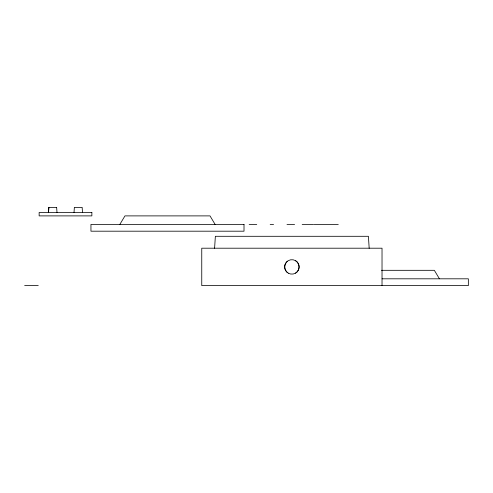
<?xml version="1.0" encoding="UTF-8"?>
<svg xmlns="http://www.w3.org/2000/svg" width="493" height="493" viewBox="0 0 493 493"><rect width="100%" height="100%" fill="white"/><g stroke="black" fill="none" stroke-linecap="round" stroke-linejoin="round"><path stroke-width="0.74" d="M214.597 248.269L215.361 236.295L368.419 236.295L369.183 248.269M48.85 207.387L48.517 212.489L48.838 207.387L56.664 207.387M74.024 212.489L74.363 207.387L82.158 207.387L82.497 212.489M119.861 224.389L124.963 215.891L210 215.891L215.102 224.389M287.493 261.173L286.778 261.795A7.216 7.198 -90 0 0 286.778 272.019L287.493 272.641M295.504 273.165L297.002 272.019A7.216 7.198 -90 0 0 297.002 261.795L295.504 260.649M249.156 224.389L256.754 224.389M270.176 224.389L273.578 224.389M286.994 224.389L294.592 224.389M302.172 224.389L313.554 224.389M314.201 224.389L338.272 224.389M381.496 270.312L434.339 270.312L439.442 278.81M382.081 278.81L468.35 278.81L468.35 285.613L201.754 285.613L201.754 248.201L382.026 248.201L382.026 285.613M24.65 285.613L38.257 285.613M56.646 207.387L57.003 212.489M91.864 212.489L39.144 212.489L39.144 215.891L91.864 215.891L91.864 212.489M244.01 224.389L90.952 224.389L90.952 231.192L244.01 231.192L244.01 224.389M288.276 273.165A7.229 7.229 0 0 0 299.115 266.91A7.229 7.229 0 0 0 288.276 260.649A7.229 7.229 0 0 0 288.276 273.165"/></g></svg>
